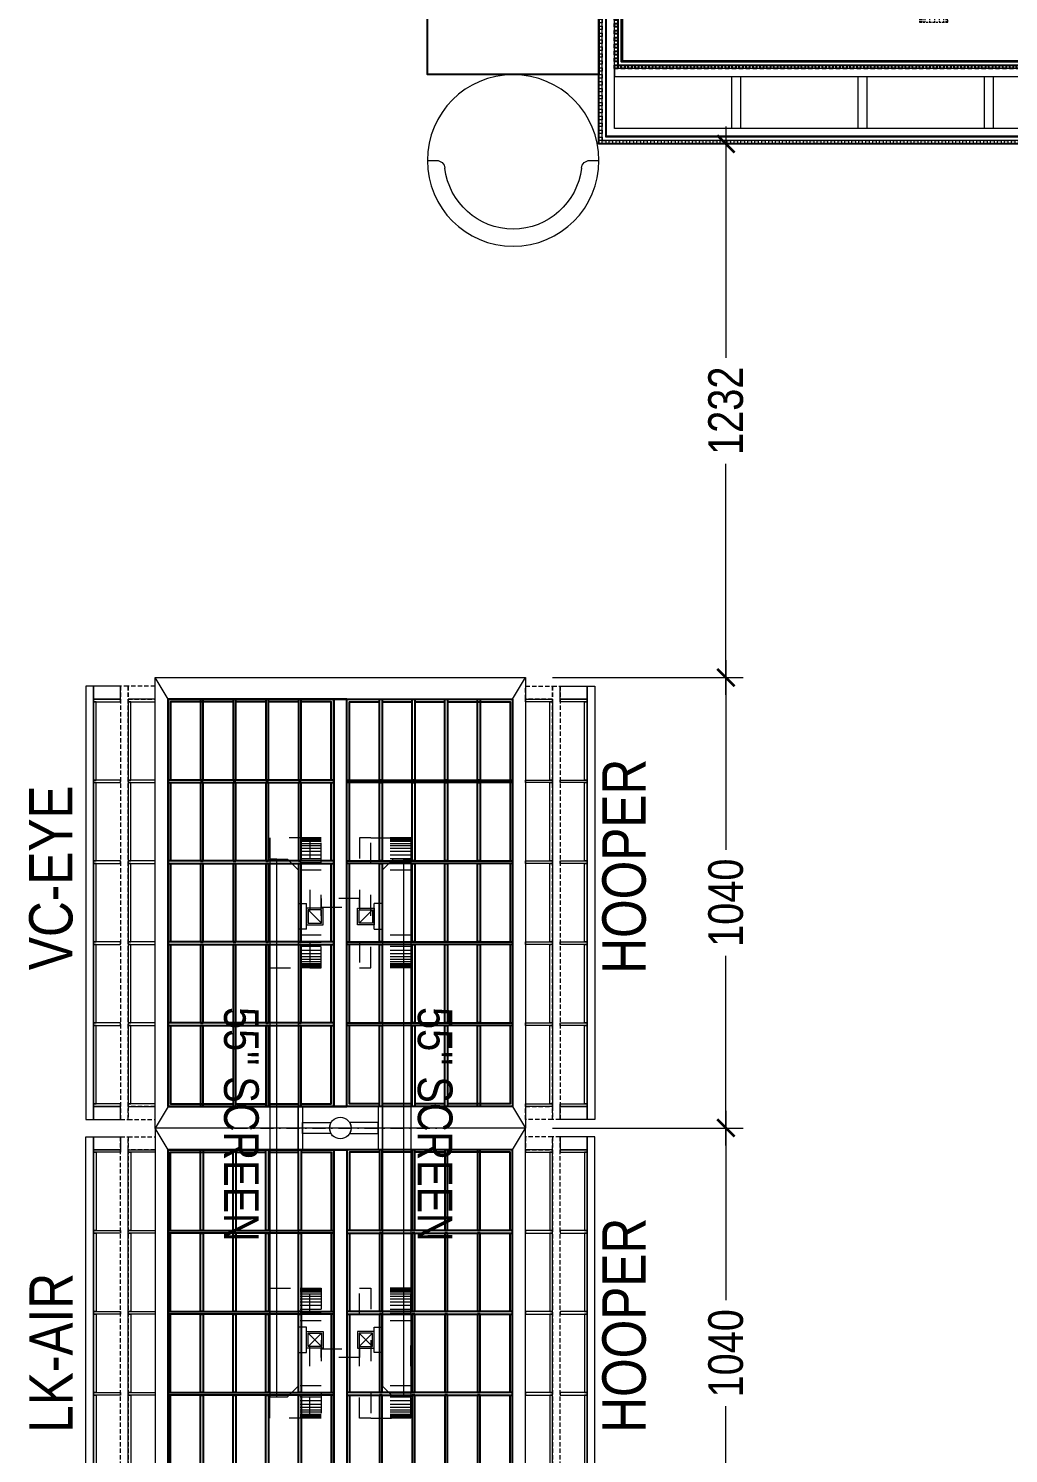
# Model space of a CAD drawing. Extents: x 8916 to 22657, y -1037022 to -1027677.
# Drawn here: x 12626 to 14886, y -1034597 to -1031307 of the extents above; entities that cross this region are included whole.
import ezdxf
from ezdxf.lldxf.tags import DXFTag

# ---------------------------------------------------------------- set-up
doc = ezdxf.new("R2010")
doc.units = 0
doc.header["$LTSCALE"] = 40
doc.header["$MEASUREMENT"] = 0
doc.header["$PDMODE"] = 3
for name, pattern in [('a_p6_plan_L18$0$HIDDEN', [0.375, 0.25, -0.125]), ('ACAD_ISO03W100', [30, 12, -18]), ('DASHDOT2', [0.5, 0.25, -0.125, 0, -0.125]), ('HIDDEN2', [0.1875, 0.125, -0.0625])]:
    doc.linetypes.add(name, pattern=pattern)
for name, color, linetype, lineweight in [('dimensions', 149, 'Continuous', 5), ('Floor-Unit', 1, 'Continuous', 13), ('LENS_TEXT', 31, 'HIDDEN2', 5), ('LN-DIMENSION', 252, 'Continuous', 5), ('LN-ELEVATION-1', 81, 'Continuous', 25), ('LN-ELEVATION-2', 103, 'Continuous', 20), ('LN-ELEVATION-3', 125, 'a_p6_plan_L18$0$HIDDEN', 18), ('LN-ELEVATION-4', 145, 'Continuous', 13), ('LN-ELEVATION-5', 167, 'Continuous', 5), ('TV', 3, 'Continuous', 18)]:
    doc.layers.add(name, color=color, linetype=linetype, lineweight=lineweight)
doc.styles.get("Standard").update_dxf_attribs({"font": 'ARIALN.TTF'})
tags = doc.linetypes.add('DASHED2', pattern=[0.375, 0.25, -0.125]).pattern_tags.tags
tags[6:7] = [DXFTag(74, 4), DXFTag(75, 0), DXFTag(340, '0'), DXFTag(46, 1.0), DXFTag(50, 0.0), DXFTag(44, 0.0), DXFTag(45, 0.0)]
tags[4:5] = [DXFTag(74, 4), DXFTag(75, 0), DXFTag(340, '0'), DXFTag(46, 1.0), DXFTag(50, 0.0), DXFTag(44, 0.0), DXFTag(45, 0.0)]
doc.dimstyles.new('Working', dxfattribs={"dimscale": 0.8, "dimtxt": 100, "dimasz": 50, "dimexe": 50, "dimexo": 50, "dimgap": 0, "dimtad": 0, "dimdec": 0, "dimzin": 0, "dimdsep": 46, "dimtxsty": 'Standard', "dimblk": 'ARCHTICK', "dimcen": 0, "dimdle": 50, "dimclrd": 250, "dimclre": 8, "dimclrt": 7, "dimadec": 0, "dimazin": 0, "dimtfac": 1, "dimtdec": 0, "dimtofl": 0, "dimtmove": 1, "dimatfit": 3, "dimfxl": 3, "dimtolj": 1, "dimlwd": 5, "dimlwe": 0, "dimarcsym": 0})

# ---------------------------------------------------------------- blocks, each defined once
blk = doc.blocks.new('Chair')
at = {"layer": 'Floor-Unit', "ltscale": 100}
for p, q in [((587017.2, -21249.2), (586990.8, -21249.2)), ((587490.8, -21249.2), (587464.4, -21249.2))]:
    blk.add_line(p, q, dxfattribs=at)
blk.add_circle((587240.8, -21249.2), 250, dxfattribs=at)
for centre, radius, start, end in [((587017.2, -21274.2), 25, 6.3794, 90), ((587464.4, -21274.2), 25, 90, 173.6206), ((587240.8, -21249.2), 200, 186.3794, 353.6206)]:
    blk.add_arc(centre, radius, start, end, dxfattribs=at)
blk = doc.blocks.new('POS1800')
at = {"layer": 'Defpoints'}
blk.add_lwpolyline([(-900, 298), (900, 298), (900, -442), (-900, -442)], close=True, dxfattribs=at)
at = {"layer": 'LN-ELEVATION-1', "ltscale": 0.5}
for points in [[(-846, 0), (-864, 0)], [(-856, 0), (-856, -260), (856, -260), (856, 0)], [(-848, 0), (-848, -252), (848, -252), (848, 0)], [(-846, 0), (-846, -250), (846, -250), (846, 0)], [(-846, 0), (846, 0)], [(846, 0), (864, 0)]]:
    blk.add_lwpolyline(points, dxfattribs=at)
for points in [[(864, 0), (864, -4), (856, -4), (856, 0)], [(-856, -4), (-856, -12), (-864, -12), (-864, -4)], [(-856, -20), (-856, -28), (-864, -28), (-864, -20)], [(864, -12), (864, -20), (856, -20), (856, -12)], [(864, -28), (864, -36), (856, -36), (856, -28)], [(-856, -36), (-856, -44), (-864, -44), (-864, -36)], [(-856, -52), (-856, -60), (-864, -60), (-864, -52)], [(864, -44), (864, -52), (856, -52), (856, -44)], [(864, -60), (864, -68), (856, -68), (856, -60)], [(-856, -68), (-856, -76), (-864, -76), (-864, -68)], [(-856, -84), (-856, -92), (-864, -92), (-864, -84)], [(864, -76), (864, -84), (856, -84), (856, -76)], [(864, -92), (864, -100), (856, -100), (856, -92)], [(-856, -100), (-856, -108), (-864, -108), (-864, -100)], [(-856, -116), (-856, -124), (-864, -124), (-864, -116)], [(864, -108), (864, -116), (856, -116), (856, -108)], [(864, -124), (864, -132), (856, -132), (856, -124)], [(-856, -132), (-856, -140), (-864, -140), (-864, -132)], [(-856, -148), (-856, -156), (-864, -156), (-864, -148)], [(-856, -164), (-856, -172), (-864, -172), (-864, -164)], [(864, -140), (864, -148), (856, -148), (856, -140)], [(864, -156), (864, -164), (856, -164), (856, -156)], [(-856, -180), (-856, -188), (-864, -188), (-864, -180)], [(-856, -196), (-856, -204), (-864, -204), (-864, -196)], [(864, -172), (864, -180), (856, -180), (856, -172)], [(864, -188), (864, -196), (856, -196), (856, -188)], [(-856, -212), (-856, -220), (-864, -220), (-864, -212)], [(-856, -228), (-856, -236), (-864, -236), (-864, -228)], [(864, -204), (864, -212), (856, -212), (856, -204)], [(864, -220), (864, -228), (856, -228), (856, -220)], [(-856, -244), (-856, -252), (-864, -252), (-864, -244)], [(-856, -260), (-856, -268), (-864, -268), (-864, -260)], [(-840, -260), (-840, -268), (-848, -268), (-848, -260)], [(-824, -260), (-824, -268), (-832, -268), (-832, -260)], [(-808, -260), (-808, -268), (-816, -268), (-816, -260)], [(-792, -260), (-792, -268), (-800, -268), (-800, -260)], [(-776, -260), (-776, -268), (-784, -268), (-784, -260)], [(-760, -260), (-760, -268), (-768, -268), (-768, -260)], [(-744, -260), (-744, -268), (-752, -268), (-752, -260)], [(-728, -260), (-728, -268), (-736, -268), (-736, -260)], [(-712, -260), (-712, -268), (-720, -268), (-720, -260)], [(-696, -260), (-696, -268), (-704, -268), (-704, -260)], [(-680, -260), (-680, -268), (-688, -268), (-688, -260)], [(-664, -260), (-664, -268), (-672, -268), (-672, -260)], [(-648, -260), (-648, -268), (-656, -268), (-656, -260)], [(-632, -260), (-632, -268), (-640, -268), (-640, -260)], [(-616, -260), (-616, -268), (-624, -268), (-624, -260)], [(-600, -260), (-600, -268), (-608, -268), (-608, -260)], [(-584, -260), (-584, -268), (-592, -268), (-592, -260)], [(-568, -260), (-568, -268), (-576, -268), (-576, -260)], [(-552, -260), (-552, -268), (-560, -268), (-560, -260)], [(-536, -260), (-536, -268), (-544, -268), (-544, -260)], [(-520, -260), (-520, -268), (-528, -268), (-528, -260)], [(-504, -260), (-504, -268), (-512, -268), (-512, -260)], [(-488, -260), (-488, -268), (-496, -268), (-496, -260)], [(-472, -260), (-472, -268), (-480, -268), (-480, -260)], [(-456, -260), (-456, -268), (-464, -268), (-464, -260)], [(-440, -260), (-440, -268), (-448, -268), (-448, -260)], [(-424, -260), (-424, -268), (-432, -268), (-432, -260)], [(-408, -260), (-408, -268), (-416, -268), (-416, -260)], [(-392, -260), (-392, -268), (-400, -268), (-400, -260)], [(-376, -260), (-376, -268), (-384, -268), (-384, -260)], [(-360, -260), (-360, -268), (-368, -268), (-368, -260)], [(-344, -260), (-344, -268), (-352, -268), (-352, -260)], [(-328, -260), (-328, -268), (-336, -268), (-336, -260)], [(-312, -260), (-312, -268), (-320, -268), (-320, -260)], [(-296, -260), (-296, -268), (-304, -268), (-304, -260)], [(-280, -260), (-280, -268), (-288, -268), (-288, -260)], [(-264, -260), (-264, -268), (-272, -268), (-272, -260)], [(-248, -260), (-248, -268), (-256, -268), (-256, -260)], [(-232, -260), (-232, -268), (-240, -268), (-240, -260)], [(-216, -260), (-216, -268), (-224, -268), (-224, -260)], [(-200, -260), (-200, -268), (-208, -268), (-208, -260)], [(-184, -260), (-184, -268), (-192, -268), (-192, -260)], [(-168, -260), (-168, -268), (-176, -268), (-176, -260)], [(-152, -260), (-152, -268), (-160, -268), (-160, -260)], [(-136, -260), (-136, -268), (-144, -268), (-144, -260)], [(-120, -260), (-120, -268), (-128, -268), (-128, -260)], [(-104, -260), (-104, -268), (-112, -268), (-112, -260)], [(-88, -260), (-88, -268), (-96, -268), (-96, -260)], [(-72, -260), (-72, -268), (-80, -268), (-80, -260)], [(-56, -260), (-56, -268), (-64, -268), (-64, -260)], [(-40, -260), (-40, -268), (-48, -268), (-48, -260)], [(-24, -260), (-24, -268), (-32, -268), (-32, -260)], [(-8, -260), (-8, -268), (-16, -268), (-16, -260)], [(8, -260), (8, -268), (0, -268), (0, -260)], [(24, -260), (24, -268), (16, -268), (16, -260)], [(40, -260), (40, -268), (32, -268), (32, -260)], [(56, -260), (56, -268), (48, -268), (48, -260)], [(72, -260), (72, -268), (64, -268), (64, -260)], [(88, -260), (88, -268), (80, -268), (80, -260)], [(104, -260), (104, -268), (96, -268), (96, -260)], [(120, -260), (120, -268), (112, -268), (112, -260)], [(136, -260), (136, -268), (128, -268), (128, -260)], [(152, -260), (152, -268), (144, -268), (144, -260)], [(168, -260), (168, -268), (160, -268), (160, -260)], [(184, -260), (184, -268), (176, -268), (176, -260)], [(200, -260), (200, -268), (192, -268), (192, -260)], [(216, -260), (216, -268), (208, -268), (208, -260)], [(232, -260), (232, -268), (224, -268), (224, -260)], [(248, -260), (248, -268), (240, -268), (240, -260)], [(264, -260), (264, -268), (256, -268), (256, -260)], [(280, -260), (280, -268), (272, -268), (272, -260)], [(296, -260), (296, -268), (288, -268), (288, -260)], [(312, -260), (312, -268), (304, -268), (304, -260)], [(328, -260), (328, -268), (320, -268), (320, -260)], [(344, -260), (344, -268), (336, -268), (336, -260)], [(360, -260), (360, -268), (352, -268), (352, -260)], [(376, -260), (376, -268), (368, -268), (368, -260)], [(392, -260), (392, -268), (384, -268), (384, -260)], [(408, -260), (408, -268), (400, -268), (400, -260)], [(424, -260), (424, -268), (416, -268), (416, -260)], [(440, -260), (440, -268), (432, -268), (432, -260)], [(456, -260), (456, -268), (448, -268), (448, -260)], [(472, -260), (472, -268), (464, -268), (464, -260)], [(488, -260), (488, -268), (480, -268), (480, -260)], [(504, -260), (504, -268), (496, -268), (496, -260)], [(520, -260), (520, -268), (512, -268), (512, -260)], [(536, -260), (536, -268), (528, -268), (528, -260)], [(552, -260), (552, -268), (544, -268), (544, -260)], [(568, -260), (568, -268), (560, -268), (560, -260)], [(584, -260), (584, -268), (576, -268), (576, -260)], [(600, -260), (600, -268), (592, -268), (592, -260)], [(616, -260), (616, -268), (608, -268), (608, -260)], [(632, -260), (632, -268), (624, -268), (624, -260)], [(648, -260), (648, -268), (640, -268), (640, -260)], [(664, -260), (664, -268), (656, -268), (656, -260)], [(680, -260), (680, -268), (672, -268), (672, -260)], [(696, -260), (696, -268), (688, -268), (688, -260)], [(712, -260), (712, -268), (704, -268), (704, -260)], [(728, -260), (728, -268), (720, -268), (720, -260)], [(744, -260), (744, -268), (736, -268), (736, -260)], [(760, -260), (760, -268), (752, -268), (752, -260)], [(776, -260), (776, -268), (768, -268), (768, -260)], [(792, -260), (792, -268), (784, -268), (784, -260)], [(808, -260), (808, -268), (800, -268), (800, -260)], [(824, -260), (824, -268), (816, -268), (816, -260)], [(840, -260), (840, -268), (832, -268), (832, -260)], [(856, -260), (856, -268), (848, -268), (848, -260)], [(864, -236), (864, -244), (856, -244), (856, -236)], [(864, -252), (864, -260), (856, -260), (856, -252)]]:
    blk.add_lwpolyline(points, close=True, dxfattribs=at)
at = {"layer": 'LN-ELEVATION-3', "color": 13, "ltscale": 0.5}
for p, q in [((-158, -143), (-158, -161)), ((-156.2, -143), (-156.2, -161)), ((-152.1, -143), (-152.1, -161)), ((-147.9, -143), (-147.9, -161)), ((-137, -143), (-137, -161)), ((-125.6, -143), (-125.6, -161)), ((-114.5, -143), (-114.5, -161)), ((-104.8, -143), (-104.8, -161)), ((-99, -143), (-99, -161)), ((-96.6, -143), (-96.6, -161))]:
    blk.add_line(p, q, dxfattribs=at)
at = {"layer": 'LN-ELEVATION-3', "linetype": 'ByBlock', "ltscale": 0.5}
for points in [[(892, 298), (892, -434), (-892, -434), (-892, 298)], [(-892, 298), (-864, 298)], [(884, 298), (884, -426), (-884, -426), (-884, 298)], [(882, 298), (882, -424), (-882, -424), (-882, 298)], [(-506, 298), (-864, 298)], [(864, 298), (864, -406), (-864, -406), (-864, 298)], [(-506, 298), (-506, 0)], [(251, 298), (251, 0)], [(864, 298), (251, 298)], [(892, 298), (864, 298)]]:
    blk.add_lwpolyline(points, dxfattribs=at)
for points in [[(-892, 294), (-892, 286), (-900, 286), (-900, 294)], [(-892, 278), (-892, 270), (-900, 270), (-900, 278)], [(892, 294), (892, 286), (900, 286), (900, 294)], [(892, 278), (892, 270), (900, 270), (900, 278)], [(-892, 262), (-892, 254), (-900, 254), (-900, 262)], [(-892, 246), (-892, 238), (-900, 238), (-900, 246)], [(892, 262), (892, 254), (900, 254), (900, 262)], [(892, 246), (892, 238), (900, 238), (900, 246)], [(-892, 230), (-892, 222), (-900, 222), (-900, 230)], [(-892, 214), (-892, 206), (-900, 206), (-900, 214)], [(-892, 198), (-892, 190), (-900, 190), (-900, 198)], [(892, 230), (892, 222), (900, 222), (900, 230)], [(892, 214), (892, 206), (900, 206), (900, 214)], [(892, 198), (892, 190), (900, 190), (900, 198)], [(-892, 182), (-892, 174), (-900, 174), (-900, 182)], [(-892, 166), (-892, 158), (-900, 158), (-900, 166)], [(892, 182), (892, 174), (900, 174), (900, 182)], [(892, 166), (892, 158), (900, 158), (900, 166)], [(-892, 150), (-892, 142), (-900, 142), (-900, 150)], [(-892, 134), (-892, 126), (-900, 126), (-900, 134)], [(892, 150), (892, 142), (900, 142), (900, 150)], [(892, 134), (892, 126), (900, 126), (900, 134)], [(-892, 118), (-892, 110), (-900, 110), (-900, 118)], [(-892, 102), (-892, 94), (-900, 94), (-900, 102)], [(892, 118), (892, 110), (900, 110), (900, 118)], [(892, 102), (892, 94), (900, 94), (900, 102)], [(-892, 86), (-892, 78), (-900, 78), (-900, 86)], [(-892, 70), (-892, 62), (-900, 62), (-900, 70)], [(892, 86), (892, 78), (900, 78), (900, 86)], [(892, 70), (892, 62), (900, 62), (900, 70)], [(-892, 54), (-892, 46), (-900, 46), (-900, 54)], [(-892, 38), (-892, 30), (-900, 30), (-900, 38)], [(892, 54), (892, 46), (900, 46), (900, 54)], [(892, 38), (892, 30), (900, 30), (900, 38)], [(-892, 22), (-892, 14), (-900, 14), (-900, 22)], [(-892, 6), (-892, -2), (-900, -2), (-900, 6)], [(892, 22), (892, 14), (900, 14), (900, 22)], [(892, 6), (892, -2), (900, -2), (900, 6)], [(-892, -10), (-892, -18), (-900, -18), (-900, -10)], [(-892, -26), (-892, -34), (-900, -34), (-900, -26)], [(892, -10), (892, -18), (900, -18), (900, -10)], [(892, -26), (892, -34), (900, -34), (900, -26)], [(-892, -42), (-892, -50), (-900, -50), (-900, -42)], [(-892, -58), (-892, -66), (-900, -66), (-900, -58)], [(892, -42), (892, -50), (900, -50), (900, -42)], [(892, -58), (892, -66), (900, -66), (900, -58)], [(-892, -74), (-892, -82), (-900, -82), (-900, -74)], [(-892, -90), (-892, -98), (-900, -98), (-900, -90)], [(892, -74), (892, -82), (900, -82), (900, -74)], [(892, -90), (892, -98), (900, -98), (900, -90)], [(-892, -106), (-892, -114), (-900, -114), (-900, -106)], [(-892, -122), (-892, -130), (-900, -130), (-900, -122)], [(892, -106), (892, -114), (900, -114), (900, -106)], [(892, -122), (892, -130), (900, -130), (900, -122)], [(-892, -138), (-892, -146), (-900, -146), (-900, -138)], [(-892, -154), (-892, -162), (-900, -162), (-900, -154)], [(892, -138), (892, -146), (900, -146), (900, -138)], [(892, -154), (892, -162), (900, -162), (900, -154)], [(-892, -170), (-892, -178), (-900, -178), (-900, -170)], [(-892, -186), (-892, -194), (-900, -194), (-900, -186)], [(892, -170), (892, -178), (900, -178), (900, -170)], [(892, -186), (892, -194), (900, -194), (900, -186)], [(-892, -202), (-892, -210), (-900, -210), (-900, -202)], [(-892, -218), (-892, -226), (-900, -226), (-900, -218)], [(892, -202), (892, -210), (900, -210), (900, -202)], [(892, -218), (892, -226), (900, -226), (900, -218)], [(-892, -234), (-892, -242), (-900, -242), (-900, -234)], [(-892, -250), (-892, -258), (-900, -258), (-900, -250)], [(892, -234), (892, -242), (900, -242), (900, -234)], [(892, -250), (892, -258), (900, -258), (900, -250)], [(-892, -266), (-892, -274), (-900, -274), (-900, -266)], [(-892, -282), (-892, -290), (-900, -290), (-900, -282)], [(864, -268), (-864, -268), (-864, -286), (864, -286)], [(-592.7, -286), (-572.7, -286), (-572.7, -406), (-592.7, -406)], [(-301.3, -286), (-281.3, -286), (-281.3, -406), (-301.3, -406)], [(-10, -286), (10, -286), (10, -406), (-10, -406)], [(281.3, -286), (301.3, -286), (301.3, -406), (281.3, -406)], [(572.7, -286), (592.7, -286), (592.7, -405.9), (572.7, -405.9)], [(892, -266), (892, -274), (900, -274), (900, -266)], [(892, -282), (892, -290), (900, -290), (900, -282)], [(-892, -298), (-892, -306), (-900, -306), (-900, -298)], [(-892, -314), (-892, -322), (-900, -322), (-900, -314)], [(892, -298), (892, -306), (900, -306), (900, -298)], [(892, -314), (892, -322), (900, -322), (900, -314)], [(-892, -330), (-892, -338), (-900, -338), (-900, -330)], [(-892, -346), (-892, -354), (-900, -354), (-900, -346)], [(892, -330), (892, -338), (900, -338), (900, -330)], [(892, -346), (892, -354), (900, -354), (900, -346)], [(-892, -362), (-892, -370), (-900, -370), (-900, -362)], [(-892, -378), (-892, -386), (-900, -386), (-900, -378)], [(-892, -394), (-892, -402), (-900, -402), (-900, -394)], [(892, -362), (892, -370), (900, -370), (900, -362)], [(892, -378), (892, -386), (900, -386), (900, -378)], [(892, -394), (892, -402), (900, -402), (900, -394)], [(-892, -410), (-892, -418), (-900, -418), (-900, -410)], [(-892, -426), (-892, -434), (-900, -434), (-900, -426)], [(892, -410), (892, -418), (900, -418), (900, -410)], [(892, -426), (892, -434), (900, -434), (900, -426)], [(-884, -434), (-884, -442), (-892, -442), (-892, -434)], [(-868, -434), (-868, -442), (-876, -442), (-876, -434)], [(-852, -434), (-852, -442), (-860, -442), (-860, -434)], [(-836, -434), (-836, -442), (-844, -442), (-844, -434)], [(-820, -434), (-820, -442), (-828, -442), (-828, -434)], [(-804, -434), (-804, -442), (-812, -442), (-812, -434)], [(-788, -434), (-788, -442), (-796, -442), (-796, -434)], [(-772, -434), (-772, -442), (-780, -442), (-780, -434)], [(-756, -434), (-756, -442), (-764, -442), (-764, -434)], [(-740, -434), (-740, -442), (-748, -442), (-748, -434)], [(-724, -434), (-724, -442), (-732, -442), (-732, -434)], [(-708, -434), (-708, -442), (-716, -442), (-716, -434)], [(-692, -434), (-692, -442), (-700, -442), (-700, -434)], [(-676, -434), (-676, -442), (-684, -442), (-684, -434)], [(-660, -434), (-660, -442), (-668, -442), (-668, -434)], [(-644, -434), (-644, -442), (-652, -442), (-652, -434)], [(-628, -434), (-628, -442), (-636, -442), (-636, -434)], [(-612, -434), (-612, -442), (-620, -442), (-620, -434)], [(-596, -434), (-596, -442), (-604, -442), (-604, -434)], [(-580, -434), (-580, -442), (-588, -442), (-588, -434)], [(-564, -434), (-564, -442), (-572, -442), (-572, -434)], [(-548, -434), (-548, -442), (-556, -442), (-556, -434)], [(-532, -434), (-532, -442), (-540, -442), (-540, -434)], [(-516, -434), (-516, -442), (-524, -442), (-524, -434)], [(-500, -434), (-500, -442), (-508, -442), (-508, -434)], [(-484, -434), (-484, -442), (-492, -442), (-492, -434)], [(-468, -434), (-468, -442), (-476, -442), (-476, -434)], [(-452, -434), (-452, -442), (-460, -442), (-460, -434)], [(-436, -434), (-436, -442), (-444, -442), (-444, -434)], [(-420, -434), (-420, -442), (-428, -442), (-428, -434)], [(-404, -434), (-404, -442), (-412, -442), (-412, -434)], [(-388, -434), (-388, -442), (-396, -442), (-396, -434)], [(-372, -434), (-372, -442), (-380, -442), (-380, -434)], [(-356, -434), (-356, -442), (-364, -442), (-364, -434)], [(-340, -434), (-340, -442), (-348, -442), (-348, -434)], [(-324, -434), (-324, -442), (-332, -442), (-332, -434)], [(-308, -434), (-308, -442), (-316, -442), (-316, -434)], [(-292, -434), (-292, -442), (-300, -442), (-300, -434)], [(-276, -434), (-276, -442), (-284, -442), (-284, -434)], [(-260, -434), (-260, -442), (-268, -442), (-268, -434)], [(-244, -434), (-244, -442), (-252, -442), (-252, -434)], [(-228, -434), (-228, -442), (-236, -442), (-236, -434)], [(-212, -434), (-212, -442), (-220, -442), (-220, -434)], [(-196, -434), (-196, -442), (-204, -442), (-204, -434)], [(-180, -434), (-180, -442), (-188, -442), (-188, -434)], [(-164, -434), (-164, -442), (-172, -442), (-172, -434)], [(-148, -434), (-148, -442), (-156, -442), (-156, -434)], [(-132, -434), (-132, -442), (-140, -442), (-140, -434)], [(-116, -434), (-116, -442), (-124, -442), (-124, -434)], [(-100, -434), (-100, -442), (-108, -442), (-108, -434)], [(-84, -434), (-84, -442), (-92, -442), (-92, -434)], [(-68, -434), (-68, -442), (-76, -442), (-76, -434)], [(-52, -434), (-52, -442), (-60, -442), (-60, -434)], [(-36, -434), (-36, -442), (-44, -442), (-44, -434)], [(-20, -434), (-20, -442), (-28, -442), (-28, -434)], [(-4, -434), (-4, -442), (-12, -442), (-12, -434)], [(12, -434), (12, -442), (4, -442), (4, -434)], [(28, -434), (28, -442), (20, -442), (20, -434)], [(44, -434), (44, -442), (36, -442), (36, -434)], [(60, -434), (60, -442), (52, -442), (52, -434)], [(76, -434), (76, -442), (68, -442), (68, -434)], [(92, -434), (92, -442), (84, -442), (84, -434)], [(108, -434), (108, -442), (100, -442), (100, -434)], [(124, -434), (124, -442), (116, -442), (116, -434)], [(140, -434), (140, -442), (132, -442), (132, -434)], [(156, -434), (156, -442), (148, -442), (148, -434)], [(172, -434), (172, -442), (164, -442), (164, -434)], [(188, -434), (188, -442), (180, -442), (180, -434)], [(204, -434), (204, -442), (196, -442), (196, -434)], [(220, -434), (220, -442), (212, -442), (212, -434)], [(236, -434), (236, -442), (228, -442), (228, -434)], [(252, -434), (252, -442), (244, -442), (244, -434)], [(268, -434), (268, -442), (260, -442), (260, -434)], [(284, -434), (284, -442), (276, -442), (276, -434)], [(300, -434), (300, -442), (292, -442), (292, -434)], [(316, -434), (316, -442), (308, -442), (308, -434)], [(332, -434), (332, -442), (324, -442), (324, -434)], [(348, -434), (348, -442), (340, -442), (340, -434)], [(364, -434), (364, -442), (356, -442), (356, -434)], [(380, -434), (380, -442), (372, -442), (372, -434)], [(396, -434), (396, -442), (388, -442), (388, -434)], [(412, -434), (412, -442), (404, -442), (404, -434)], [(428, -434), (428, -442), (420, -442), (420, -434)], [(444, -434), (444, -442), (436, -442), (436, -434)], [(460, -434), (460, -442), (452, -442), (452, -434)], [(476, -434), (476, -442), (468, -442), (468, -434)], [(492, -434), (492, -442), (484, -442), (484, -434)], [(508, -434), (508, -442), (500, -442), (500, -434)], [(524, -434), (524, -442), (516, -442), (516, -434)], [(540, -434), (540, -442), (532, -442), (532, -434)], [(556, -434), (556, -442), (548, -442), (548, -434)], [(572, -434), (572, -442), (564, -442), (564, -434)], [(588, -434), (588, -442), (580, -442), (580, -434)], [(604, -434), (604, -442), (596, -442), (596, -434)], [(620, -434), (620, -442), (612, -442), (612, -434)], [(636, -434), (636, -442), (628, -442), (628, -434)], [(652, -434), (652, -442), (644, -442), (644, -434)], [(668, -434), (668, -442), (660, -442), (660, -434)], [(684, -434), (684, -442), (676, -442), (676, -434)], [(700, -434), (700, -442), (692, -442), (692, -434)], [(716, -434), (716, -442), (708, -442), (708, -434)], [(732, -434), (732, -442), (724, -442), (724, -434)], [(748, -434), (748, -442), (740, -442), (740, -434)], [(764, -434), (764, -442), (756, -442), (756, -434)], [(780, -434), (780, -442), (772, -442), (772, -434)], [(796, -434), (796, -442), (788, -442), (788, -434)], [(812, -434), (812, -442), (804, -442), (804, -434)], [(828, -434), (828, -442), (820, -442), (820, -434)], [(844, -434), (844, -442), (836, -442), (836, -434)], [(860, -434), (860, -442), (852, -442), (852, -434)], [(876, -434), (876, -442), (868, -442), (868, -434)], [(892, -434), (892, -442), (884, -442), (884, -434)]]:
    blk.add_lwpolyline(points, close=True, dxfattribs=at)
at = {"layer": 'LN-ELEVATION-3', "color": 13, "ltscale": 0.5}
for points in [[(107.5, 69.9), (-362.5, 69.9), (-362.5, 81.9), (107.5, 81.9)], [(57.5, 19.9), (-312.5, 19.9), (-362.5, 69.9), (107.5, 69.9)], [(-95, -143), (-160, -143), (-160, -161), (-95, -161)]]:
    blk.add_lwpolyline(points, close=True, dxfattribs=at)
blk.add_lwpolyline([(251, 0), (251, -143), (-506, -143), (-506, 0)], dxfattribs=at)
blk.add_circle((751, -180.1), 20, dxfattribs=at)
at = {"layer": 'LN-ELEVATION-5', "ltscale": 0.5}
blk.add_lwpolyline([(-506, 298), (251, 298)], dxfattribs=at)
at = {"layer": 'LN-ELEVATION-3', "color": 13, "ltscale": 0.5, "insert": (-245.6, 151.8), "char_height": 50, "attachment_point": 1}
blk.add_mtext_dynamic_manual_height_columns('SCREEN', width=12804.147, gutter_width=12.5, heights=[0], dxfattribs=at)
blk = doc.blocks.new('55 DER4')
at = {"layer": 'TV', "ltscale": 12}
for p, q in [((2111558.8, 1135690.5), (2111583.2, 1135690.5)), ((2111583.2, 1135690.5), (2111607.7, 1135666)), ((2111607.7, 1134473.9), (2111607.7, 1135666)), ((2111607.7, 1135587.9), (2111627.2, 1135587.9)), ((2111627.2, 1135587.9), (2111627.2, 1135529.3)), ((2111627.2, 1135529.3), (2111607.7, 1135529.3)), ((2111627.2, 1134610.6), (2111607.7, 1134610.6)), ((2111627.2, 1134610.6), (2111627.2, 1134552)), ((2111607.7, 1134552), (2111627.2, 1134552)), ((2111583.2, 1134449.5), (2111607.7, 1134473.9)), ((2111558.8, 1134449.5), (2111583.2, 1134449.5))]:
    blk.add_line(p, q, dxfattribs=at)
at = {"layer": 'TV'}
for p, q in [((2111661.6, 1135543.3), (2111631, 1135573.9)), ((2111661.6, 1135573.9), (2111631, 1135543.3)), ((2111661.6, 1134597.1), (2111631, 1134566.5))]:
    blk.add_line(p, q, dxfattribs=at)
at = {"layer": 'TV', "ltscale": 12}
blk.add_lwpolyline([(2111542.6, 1135690.5), (2111558.8, 1135690.5), (2111558.8, 1134449.5), (2111542.6, 1134449.5)], close=True, dxfattribs=at)
at = {"layer": 'TV'}
for points in [[(2111627.2, 1135577.7), (2111627.2, 1135539.5), (2111665.4, 1135539.5), (2111665.4, 1135577.7)], [(2111631, 1135573.9), (2111631, 1135543.3), (2111661.6, 1135543.3), (2111661.6, 1135573.9)], [(2111627.2, 1134562.7), (2111627.2, 1134600.9), (2111665.4, 1134600.9), (2111665.4, 1134562.7)], [(2111631, 1134566.5), (2111631, 1134597.1), (2111661.6, 1134597.1), (2111661.6, 1134566.5)]]:
    blk.add_lwpolyline(points, close=True, dxfattribs=at)
blk = doc.blocks.new('ffgd')
at = {"layer": 'LN-ELEVATION-4', "linetype": 'ACAD_ISO03W100', "ltscale": 0.1}
blk.add_lwpolyline([(0, 47.3), (0, -41.5), (-20, -41.5), (-20, 47.3)], close=True, dxfattribs=at)
at = {"layer": 'LN-ELEVATION-5', "linetype": 'ACAD_ISO03W100', "ltscale": 0.1}
for p, q in [((-159.9, 165.7), (-159.9, 47.3)), ((-159.7, 165.7), (-159.7, 47.3)), ((-159.4, 165.7), (-159.4, 47.3)), ((-159, 165.7), (-159, 47.3)), ((-158.5, 165.7), (-158.5, 47.3)), ((-157.9, 165.7), (-157.9, 47.3)), ((-157.1, 165.7), (-157.1, 47.3)), ((-156.1, 165.7), (-156.1, 47.3)), ((-154.1, 165.7), (-154.1, 47.3)), ((-151.1, 165.7), (-151.1, 47.3)), ((-146.1, 165.7), (-146.1, 47.3)), ((-141.1, 165.7), (-141.1, 47.3)), ((-135.1, 165.7), (-135.1, 47.3)), ((-128.1, 165.7), (-128.1, 47.3)), ((-120.1, 165.7), (-120.1, 47.3)), ((-111.1, 165.7), (-111.1, 47.3)), ((-102.1, 165.7), (-102.1, 47.3)), ((-85, 165.7), (-85, 47.3)), ((65, 165.7), (65, 47.3)), ((82.1, 165.7), (82.1, 47.3)), ((91.1, 165.7), (91.1, 47.3)), ((100.1, 165.7), (100.1, 47.3)), ((108.1, 165.7), (108.1, 47.3)), ((115.1, 165.7), (115.1, 47.3)), ((121.1, 165.7), (121.1, 47.3)), ((126.1, 165.7), (126.1, 47.3)), ((131.1, 165.7), (131.1, 47.3)), ((134.1, 165.7), (134.1, 47.3)), ((136.1, 165.7), (136.1, 47.3)), ((137.1, 165.7), (137.1, 47.3)), ((137.9, 165.7), (137.9, 47.3)), ((138.5, 165.7), (138.5, 47.3)), ((139, 165.7), (139, 47.3)), ((139.4, 165.7), (139.4, 47.3)), ((139.7, 165.7), (139.7, 47.3)), ((139.9, 165.7), (139.9, 47.3)), ((-159.9, -41.5), (-159.9, -159.9)), ((-159.7, -41.5), (-159.7, -159.9)), ((-159.4, -41.5), (-159.4, -159.9)), ((-159, -41.5), (-159, -159.9)), ((-158.5, -41.5), (-158.5, -159.9)), ((-157.9, -41.5), (-157.9, -159.9)), ((-157.1, -41.5), (-157.1, -159.9)), ((-156.1, -41.5), (-156.1, -159.9)), ((-154.1, -41.5), (-154.1, -159.9)), ((-151.1, -41.5), (-151.1, -159.9)), ((-146.1, -41.5), (-146.1, -159.9)), ((-141.1, -41.5), (-141.1, -159.9)), ((-135.1, -41.5), (-135.1, -159.9)), ((-128.1, -41.5), (-128.1, -159.9)), ((-120.1, -41.5), (-120.1, -159.9)), ((-111.1, -41.5), (-111.1, -159.9)), ((-102.1, -41.5), (-102.1, -159.9)), ((-85, -41.5), (-85, -159.9)), ((65, -41.5), (65, -159.9)), ((82.1, -41.5), (82.1, -159.9)), ((91.1, -41.5), (91.1, -159.9)), ((100.1, -41.5), (100.1, -159.9)), ((108.1, -41.5), (108.1, -159.9)), ((115.1, -41.5), (115.1, -159.9)), ((121.1, -41.5), (121.1, -159.9)), ((126.1, -41.5), (126.1, -159.9)), ((131.1, -41.5), (131.1, -159.9)), ((134.1, -41.5), (134.1, -159.9)), ((136.1, -41.5), (136.1, -159.9)), ((137.1, -41.5), (137.1, -159.9)), ((137.9, -41.5), (137.9, -159.9)), ((138.5, -41.5), (138.5, -159.9)), ((139, -41.5), (139, -159.9)), ((139.4, -41.5), (139.4, -159.9)), ((139.7, -41.5), (139.7, -159.9)), ((139.9, -41.5), (139.9, -159.9))]:
    blk.add_line(p, q, dxfattribs=at)
for points in [[(140, 73), (140, 165.7), (-160, 165.7), (-160, 73)], [(140, -67.1), (140, -159.9), (-160, -159.9), (-160, -67.1)]]:
    blk.add_lwpolyline(points, dxfattribs=at)
for points in [[(140, 73), (140, 47.3), (-160, 47.3), (-160, 73)], [(140, -41.5), (140, -67.1), (-160, -67.1), (-160, -41.5)]]:
    blk.add_lwpolyline(points, close=True, dxfattribs=at)
blk = doc.blocks.new('A$Cf47e29e2')
at = {"layer": 'LN-ELEVATION-1'}
for points in [[(-341.8, -6), (-341.8, 934), (453.2, 934), (453.2, -6)], [(40.7, -6), (40.7, 934), (-341.8, 934), (-341.8, -6)], [(-260.8, 747.2), (-260.8, 934), (-266.8, 934), (-266.8, 747.2)], [(-185.4, 747.2), (-185.4, 934), (-191.4, 934), (-191.4, 747.2)], [(-110.1, 747.2), (-110.1, 934), (-116.1, 934), (-116.1, 747.2)], [(-34.7, 747.2), (-34.7, 934), (-40.7, 934), (-40.7, 747.2)], [(70.7, -6), (70.7, 934), (40.7, 934), (40.7, -6)], [(70.7, -6), (70.7, 934), (453.2, 934), (453.2, -6)], [(146.1, 747.2), (146.1, 934), (152.1, 934), (152.1, 747.2)], [(221.4, 747.2), (221.4, 934), (227.4, 934), (227.4, 747.2)], [(296.8, 747.2), (296.8, 934), (302.8, 934), (302.8, 747.2)], [(372.2, 747.2), (372.2, 934), (378.2, 934), (378.2, 747.2)], [(40.7, 741.2), (40.7, 747.2), (-341.8, 747.2), (-341.8, 741.2)], [(-260.8, 560.4), (-260.8, 741.2), (-266.8, 741.2), (-266.8, 560.4)], [(-185.4, 560.4), (-185.4, 741.2), (-191.4, 741.2), (-191.4, 560.4)], [(-110.1, 560.4), (-110.1, 741.2), (-116.1, 741.2), (-116.1, 560.4)], [(-34.7, 560.4), (-34.7, 741.2), (-40.7, 741.2), (-40.7, 560.4)], [(70.7, 741.2), (70.7, 747.2), (453.2, 747.2), (453.2, 741.2)], [(146.1, 560.4), (146.1, 741.2), (152.1, 741.2), (152.1, 560.4)], [(221.4, 560.4), (221.4, 741.2), (227.4, 741.2), (227.4, 560.4)], [(296.8, 560.4), (296.8, 741.2), (302.8, 741.2), (302.8, 560.4)], [(372.2, 560.4), (372.2, 741.2), (378.2, 741.2), (378.2, 560.4)], [(40.7, 554.4), (40.7, 560.4), (-341.8, 560.4), (-341.8, 554.4)], [(70.7, 554.4), (70.7, 560.4), (453.2, 560.4), (453.2, 554.4)], [(-260.8, 373.6), (-260.8, 554.4), (-266.8, 554.4), (-266.8, 373.6)], [(-185.4, 373.6), (-185.4, 554.4), (-191.4, 554.4), (-191.4, 373.6)], [(-110.1, 373.6), (-110.1, 554.4), (-116.1, 554.4), (-116.1, 373.6)], [(-34.7, 373.6), (-34.7, 554.4), (-40.7, 554.4), (-40.7, 373.6)], [(146.1, 373.6), (146.1, 554.4), (152.1, 554.4), (152.1, 373.6)], [(221.4, 373.6), (221.4, 554.4), (227.4, 554.4), (227.4, 373.6)], [(296.8, 373.6), (296.8, 554.4), (302.8, 554.4), (302.8, 373.6)], [(372.2, 373.6), (372.2, 554.4), (378.2, 554.4), (378.2, 373.6)], [(40.7, 367.6), (40.7, 373.6), (-341.8, 373.6), (-341.8, 367.6)], [(-260.8, 186.8), (-260.8, 367.6), (-266.8, 367.6), (-266.8, 186.8)], [(-185.4, 186.8), (-185.4, 367.6), (-191.4, 367.6), (-191.4, 186.8)], [(-110.1, 186.8), (-110.1, 367.6), (-116.1, 367.6), (-116.1, 186.8)], [(-34.7, 186.8), (-34.7, 367.6), (-40.7, 367.6), (-40.7, 186.8)], [(70.7, 367.6), (70.7, 373.6), (453.2, 373.6), (453.2, 367.6)], [(146.1, 186.8), (146.1, 367.6), (152.1, 367.6), (152.1, 186.8)], [(221.4, 186.8), (221.4, 367.6), (227.4, 367.6), (227.4, 186.8)], [(296.8, 186.8), (296.8, 367.6), (302.8, 367.6), (302.8, 186.8)], [(372.2, 186.8), (372.2, 367.6), (378.2, 367.6), (378.2, 186.8)], [(40.7, 180.8), (40.7, 186.8), (-341.8, 186.8), (-341.8, 180.8)], [(-260.8, -6), (-260.8, 180.8), (-266.8, 180.8), (-266.8, -6)], [(-185.4, -6), (-185.4, 180.8), (-191.4, 180.8), (-191.4, -6)], [(-110.1, -6), (-110.1, 180.8), (-116.1, 180.8), (-116.1, -6)], [(-34.7, -6), (-34.7, 180.8), (-40.7, 180.8), (-40.7, -6)], [(70.7, 180.8), (70.7, 186.8), (453.2, 186.8), (453.2, 180.8)], [(146.1, -6), (146.1, 180.8), (152.1, 180.8), (152.1, -6)], [(221.4, -6), (221.4, 180.8), (227.4, 180.8), (227.4, -6)], [(296.8, -6), (296.8, 180.8), (302.8, 180.8), (302.8, -6)], [(372.2, -6), (372.2, 180.8), (378.2, 180.8), (378.2, -6)]]:
    blk.add_lwpolyline(points, close=True, dxfattribs=at)
for points in [[(-191.4, 928), (-335.8, 928), (-335.8, 747.2)], [(-116.1, 928), (-185.4, 928)], [(-40.7, 928), (-110.1, 928)], [(34.7, 747.2), (34.7, 928), (-34.7, 928)], [(76.7, 747.2), (76.7, 928), (146.1, 928)], [(152.1, 928), (221.4, 928)], [(227.4, 928), (296.8, 928)], [(302.8, 928), (447.2, 928), (447.2, 747.2)], [(-335.8, 741.2), (-335.8, 560.4)], [(34.7, 560.4), (34.7, 741.2)], [(76.7, 560.4), (76.7, 741.2)], [(447.2, 741.2), (447.2, 560.4)], [(-335.8, 554.4), (-335.8, 373.6)], [(34.7, 373.6), (34.7, 554.4)], [(76.7, 373.6), (76.7, 554.4)], [(447.2, 554.4), (447.2, 373.6)], [(-335.8, 367.6), (-335.8, 186.8)], [(34.7, 186.8), (34.7, 367.6)], [(76.7, 186.8), (76.7, 367.6)], [(447.2, 367.6), (447.2, 186.8)], [(-335.8, 180.8), (-335.8, 0), (-191.4, 0)], [(-34.7, 0), (34.7, 0), (34.7, 180.8)], [(146.1, 0), (76.7, 0), (76.7, 180.8)], [(447.2, 180.8), (447.2, 0), (302.8, 0)], [(-185.4, 0), (-116.1, 0)], [(-110.1, 0), (-40.7, 0)], [(221.4, 0), (152.1, 0)], [(296.8, 0), (227.4, 0)]]:
    blk.add_lwpolyline(points, dxfattribs=at)
at = {"layer": 'LN-ELEVATION-2'}
blk.add_lwpolyline([(-371.8, -56), (-371.8, 984), (483.2, 984), (483.2, -56)], close=True, dxfattribs=at)
for points in [[(-341.8, 934), (-371.8, 984)], [(453.2, 934), (483.2, 984)], [(-341.8, -6), (-371.8, -56)], [(453.2, -6), (483.2, -56)]]:
    blk.add_lwpolyline(points, dxfattribs=at)
at = {"layer": 'LN-ELEVATION-3'}
for points in [[(-433.8, -36), (-433.8, 964), (-451.8, 964), (-451.8, -36)], [(-371.8, 934), (-371.8, 964), (-433.8, 964), (-433.8, 934)], [(483.2, 934), (483.2, 964), (545.2, 964), (545.2, 934)], [(545.2, -36), (545.2, 964), (563.2, 964), (563.2, -36)], [(-371.8, -36), (-371.8, -6), (-433.8, -6), (-433.8, -36)], [(483.2, -36), (483.2, -6), (545.2, -6), (545.2, -36)]]:
    blk.add_lwpolyline(points, close=True, dxfattribs=at)
at = {"layer": 'LN-ELEVATION-4'}
for points in [[(-513.8, -36), (-513.8, 964), (-531.8, 964), (-531.8, -36)], [(-451.8, 934), (-451.8, 964), (-513.8, 964), (-513.8, 934)], [(563.2, 934), (563.2, 964), (625.2, 964), (625.2, 934)], [(625.2, -36), (625.2, 964), (643.2, 964), (643.2, -36)], [(-371.8, 928), (-371.8, 934), (-433.8, 934), (-433.8, 928)], [(-427.8, 747.2), (-427.8, 928), (-433.8, 928), (-433.8, 747.2)], [(483.2, 928), (483.2, 934), (545.2, 934), (545.2, 928)], [(539.2, 747.2), (539.2, 928), (545.2, 928), (545.2, 747.2)], [(-371.8, 741.2), (-371.8, 747.2), (-433.8, 747.2), (-433.8, 741.2)], [(-427.8, 560.4), (-427.8, 741.2), (-433.8, 741.2), (-433.8, 560.4)], [(483.2, 741.2), (483.2, 747.2), (545.2, 747.2), (545.2, 741.2)], [(539.2, 560.4), (539.2, 741.2), (545.2, 741.2), (545.2, 560.4)], [(-371.8, 554.4), (-371.8, 560.4), (-433.8, 560.4), (-433.8, 554.4)], [(483.2, 554.4), (483.2, 560.4), (545.2, 560.4), (545.2, 554.4)], [(-427.8, 373.6), (-427.8, 554.4), (-433.8, 554.4), (-433.8, 373.6)], [(539.2, 373.6), (539.2, 554.4), (545.2, 554.4), (545.2, 373.6)], [(-371.8, 367.6), (-371.8, 373.6), (-433.8, 373.6), (-433.8, 367.6)], [(-427.8, 186.8), (-427.8, 367.6), (-433.8, 367.6), (-433.8, 186.8)], [(483.2, 367.6), (483.2, 373.6), (545.2, 373.6), (545.2, 367.6)], [(539.2, 186.8), (539.2, 367.6), (545.2, 367.6), (545.2, 186.8)], [(-371.8, 180.8), (-371.8, 186.8), (-433.8, 186.8), (-433.8, 180.8)], [(-427.8, 0), (-427.8, 180.8), (-433.8, 180.8), (-433.8, 0)], [(483.2, 180.8), (483.2, 186.8), (545.2, 186.8), (545.2, 180.8)], [(539.2, 0), (539.2, 180.8), (545.2, 180.8), (545.2, 0)], [(-371.8, -6), (-371.8, 0), (-433.8, 0), (-433.8, -6)], [(483.2, -6), (483.2, 0), (545.2, 0), (545.2, -6)], [(-451.8, -36), (-451.8, -6), (-513.8, -6), (-513.8, -36)], [(563.2, -36), (563.2, -6), (625.2, -6), (625.2, -36)]]:
    blk.add_lwpolyline(points, close=True, dxfattribs=at)
at = {"layer": 'LN-ELEVATION-5'}
for points in [[(-451.8, 928), (-451.8, 934), (-513.8, 934), (-513.8, 928)], [(-507.8, 747.2), (-507.8, 928), (-513.8, 928), (-513.8, 747.2)], [(563.2, 928), (563.2, 934), (625.2, 934), (625.2, 928)], [(619.2, 747.2), (619.2, 928), (625.2, 928), (625.2, 747.2)], [(-451.8, 741.2), (-451.8, 747.2), (-513.8, 747.2), (-513.8, 741.2)], [(-507.8, 560.4), (-507.8, 741.2), (-513.8, 741.2), (-513.8, 560.4)], [(563.2, 741.2), (563.2, 747.2), (625.2, 747.2), (625.2, 741.2)], [(619.2, 560.4), (619.2, 741.2), (625.2, 741.2), (625.2, 560.4)], [(-451.8, 554.4), (-451.8, 560.4), (-513.8, 560.4), (-513.8, 554.4)], [(563.2, 554.4), (563.2, 560.4), (625.2, 560.4), (625.2, 554.4)], [(-507.8, 373.6), (-507.8, 554.4), (-513.8, 554.4), (-513.8, 373.6)], [(619.2, 373.6), (619.2, 554.4), (625.2, 554.4), (625.2, 373.6)], [(-451.8, 367.6), (-451.8, 373.6), (-513.8, 373.6), (-513.8, 367.6)], [(-507.8, 186.8), (-507.8, 367.6), (-513.8, 367.6), (-513.8, 186.8)], [(563.2, 367.6), (563.2, 373.6), (625.2, 373.6), (625.2, 367.6)], [(619.2, 186.8), (619.2, 367.6), (625.2, 367.6), (625.2, 186.8)], [(-451.8, 180.8), (-451.8, 186.8), (-513.8, 186.8), (-513.8, 180.8)], [(-507.8, 0), (-507.8, 180.8), (-513.8, 180.8), (-513.8, 0)], [(563.2, 180.8), (563.2, 186.8), (625.2, 186.8), (625.2, 180.8)], [(619.2, 0), (619.2, 180.8), (625.2, 180.8), (625.2, 0)], [(-451.8, -6), (-451.8, 0), (-513.8, 0), (-513.8, -6)], [(563.2, -6), (563.2, 0), (625.2, 0), (625.2, -6)]]:
    blk.add_lwpolyline(points, close=True, dxfattribs=at)
at = {"layer": 'LN-DIMENSION', "xscale": -1, "rotation": 270}
blk.add_blockref('ffgd', (52.8, 474), dxfattribs=at)
blk = doc.blocks.new('_ArchTick')
at = {"const_width": 0.15}
blk.add_lwpolyline([(-0.5, -0.5), (0.5, 0.5)], dxfattribs=at)
blk = doc.blocks.new('*D87')
at = {"layer": 'Defpoints', "color": 0, "ltscale": 50, "transparency": 16777216}
for p in [(15207.4, -1033949.7), (13932.4, -1034865.2), (15207.4, -1035088.2)]:
    blk.add_point(p, dxfattribs=at)
at = {"layer": 'dimensions', "color": 8, "linetype": 'DASHED2', "lineweight": 0, "ltscale": 50, "transparency": 16777216}
for p, q in [((15207.4, -1034688.2), (15207.4, -1035128.2)), ((13932.4, -1034905.2), (13932.4, -1035128.2))]:
    blk.add_line(p, q, dxfattribs=at)
at = {"layer": 'dimensions', "color": 250, "linetype": 'DASHED2', "lineweight": 5, "ltscale": 50, "transparency": 16777216}
for p, q in [((13892.4, -1035088.2), (14474.8, -1035088.2)), ((15247.4, -1035088.2), (14665, -1035088.2))]:
    blk.add_line(p, q, dxfattribs=at)
at = {"layer": 'dimensions', "color": 250, "lineweight": 5, "ltscale": 50, "transparency": 16777216, "xscale": 40, "yscale": 40, "zscale": 40, "rotation": 180}
blk.add_blockref('_ArchTick', (13932.4, -1035088.2), dxfattribs=at)
at = {"layer": 'dimensions', "color": 250, "lineweight": 5, "ltscale": 50, "transparency": 16777216, "xscale": 40, "yscale": 40, "zscale": 40}
blk.add_blockref('_ArchTick', (15207.4, -1035088.2), dxfattribs=at)
at = {"layer": 'dimensions', "color": 7, "ltscale": 50, "transparency": 16777216, "insert": (14569.9, -1035088.2), "char_height": 80, "attachment_point": 5, "bg_fill": 3, "box_fill_scale": 1.25, "bg_fill_color": 9, "bg_fill_true_color": 13158600, "bg_fill_transparency": 0}
blk.add_mtext('\\A1;1275', dxfattribs=at)
blk = doc.blocks.new('*D109')
at = {"layer": 'Defpoints', "color": 0, "ltscale": 50, "transparency": 16777216}
for p in [(13772.4, -1033845.2), (14234.4, -1033845.2), (13772.4, -1034885.2)]:
    blk.add_point(p, dxfattribs=at)
at = {"layer": 'dimensions', "color": 250, "linetype": 'DASHED2', "lineweight": 5, "ltscale": 50, "transparency": 16777216}
for p, q in [((14234.4, -1033805.2), (14234.4, -1034270.5)), ((14234.4, -1034925.2), (14234.4, -1034460))]:
    blk.add_line(p, q, dxfattribs=at)
at = {"layer": 'dimensions', "color": 8, "linetype": 'DASHED2', "lineweight": 0, "ltscale": 50, "transparency": 16777216}
for p, q in [((13834.4, -1033845.2), (14274.4, -1033845.2)), ((13834.4, -1034885.2), (14274.4, -1034885.2))]:
    blk.add_line(p, q, dxfattribs=at)
at = {"layer": 'dimensions', "color": 250, "lineweight": 5, "ltscale": 50, "transparency": 16777216, "xscale": 40, "yscale": 40, "zscale": 40}
for p, rotation in [((14234.4, -1033845.2), 90), ((14234.4, -1034885.2), 270)]:
    blk.add_blockref('_ArchTick', p, dxfattribs=dict(at, rotation=rotation))
at = {"layer": 'dimensions', "color": 7, "ltscale": 50, "transparency": 16777216, "insert": (14234.4, -1034365.2), "char_height": 80, "attachment_point": 5, "rotation": 90, "bg_fill": 3, "box_fill_scale": 1.25, "bg_fill_color": 9, "bg_fill_true_color": 13158600, "bg_fill_transparency": 0}
blk.add_mtext('\\A1;1040', dxfattribs=at)
blk = doc.blocks.new('*D110')
at = {"layer": 'Defpoints', "color": 0, "ltscale": 50, "transparency": 16777216}
for p in [(13772.4, -1032805.2), (14234.4, -1032805.2), (13772.4, -1033845.2)]:
    blk.add_point(p, dxfattribs=at)
at = {"layer": 'dimensions', "color": 250, "linetype": 'DASHED2', "lineweight": 5, "ltscale": 50, "transparency": 16777216}
for p, q in [((14234.4, -1032765.2), (14234.4, -1033230.5)), ((14234.4, -1033885.2), (14234.4, -1033420))]:
    blk.add_line(p, q, dxfattribs=at)
at = {"layer": 'dimensions', "color": 8, "linetype": 'DASHED2', "lineweight": 0, "ltscale": 50, "transparency": 16777216}
for p, q in [((13834.4, -1032805.2), (14274.4, -1032805.2)), ((13834.4, -1033845.2), (14274.4, -1033845.2))]:
    blk.add_line(p, q, dxfattribs=at)
at = {"layer": 'dimensions', "color": 250, "lineweight": 5, "ltscale": 50, "transparency": 16777216, "xscale": 40, "yscale": 40, "zscale": 40}
for p, rotation in [((14234.4, -1032805.2), 90), ((14234.4, -1033845.2), 270)]:
    blk.add_blockref('_ArchTick', p, dxfattribs=dict(at, rotation=rotation))
at = {"layer": 'dimensions', "color": 7, "ltscale": 50, "transparency": 16777216, "insert": (14234.4, -1033325.2), "char_height": 80, "attachment_point": 5, "rotation": 90, "bg_fill": 3, "box_fill_scale": 1.25, "bg_fill_color": 9, "bg_fill_true_color": 13158600, "bg_fill_transparency": 0}
blk.add_mtext('\\A1;1040', dxfattribs=at)
blk = doc.blocks.new('*D111')
at = {"layer": 'Defpoints', "color": 0, "ltscale": 50, "transparency": 16777216}
for p in [(13949.2, -1031573.7), (14234.4, -1031573.7), (13772.4, -1032805.2)]:
    blk.add_point(p, dxfattribs=at)
at = {"layer": 'dimensions', "color": 250, "linetype": 'DASHED2', "lineweight": 5, "ltscale": 50, "transparency": 16777216}
for p, q in [((14234.4, -1031533.7), (14234.4, -1032094.9)), ((14234.4, -1032845.2), (14234.4, -1032284.1))]:
    blk.add_line(p, q, dxfattribs=at)
at = {"layer": 'dimensions', "color": 8, "linetype": 'DASHED2', "lineweight": 0, "ltscale": 50, "transparency": 16777216}
for p, q in [((13989.2, -1031573.7), (14274.4, -1031573.7)), ((13834.4, -1032805.2), (14274.4, -1032805.2))]:
    blk.add_line(p, q, dxfattribs=at)
at = {"layer": 'dimensions', "color": 250, "lineweight": 5, "ltscale": 50, "transparency": 16777216, "xscale": 40, "yscale": 40, "zscale": 40}
for p, rotation in [((14234.4, -1031573.7), 90), ((14234.4, -1032805.2), 270)]:
    blk.add_blockref('_ArchTick', p, dxfattribs=dict(at, rotation=rotation))
at = {"layer": 'dimensions', "color": 7, "ltscale": 50, "transparency": 16777216, "insert": (14234.4, -1032189.5), "char_height": 80, "attachment_point": 5, "rotation": 90, "bg_fill": 3, "box_fill_scale": 1.25, "bg_fill_color": 9, "bg_fill_true_color": 13158600, "bg_fill_transparency": 0}
blk.add_mtext('\\A1;1232', dxfattribs=at)

msp = doc.modelspace()

# ---------------------------------------------------------------- linework, layer by layer
at = {"layer": 'Floor-Unit', "linetype": 'DASHDOT2', "ltscale": 3}
msp.add_line((13100.4, -1033845.2), (13589.4, -1033845.2), dxfattribs=at)
at = {"layer": 'Floor-Unit', "linetype": 'ByBlock', "lineweight": -2, "ltscale": 0.5}
msp.add_lwpolyline([(13546.2, -1030833.7), (13941.2, -1030833.7), (13941.2, -1031413.7), (13546.2, -1031413.7)], close=True, dxfattribs=at)
at = {"layer": 'Floor-Unit'}
for points in [[(13247.5, -1033895.2), (13247.5, -1033795.2), (13257.5, -1033795.2), (13257.5, -1033895.2)], [(13442.3, -1033895.2), (13442.3, -1033795.2), (13432.3, -1033795.2), (13432.3, -1033895.2)]]:
    msp.add_lwpolyline(points, close=True, dxfattribs=at)
for points in [[(13323.2, -1033857.7), (13257.5, -1033857.7), (13257.5, -1033832.7), (13323.2, -1033832.7, 0.267949), (13323.2, -1033857.7, -1)], [(13366.5, -1033857.7), (13432.3, -1033857.7), (13432.3, -1033832.7), (13366.5, -1033832.7, -0.267949), (13366.5, -1033857.7, 1)]]:
    msp.add_lwpolyline(points, format="xyb", dxfattribs=at)
msp.add_circle((13344.9, -1033845.2), 25, dxfattribs=at)

# ---------------------------------------------------------------- block references
msp.add_blockref('A$Cf47e29e2', (13289.2, -1033789.2))
at = {"xscale": -1, "rotation": 180}
msp.add_blockref('A$Cf47e29e2', (13289.2, -1033901.2), dxfattribs=at)
at = {"layer": 'Floor-Unit'}
msp.add_blockref('POS1800', (14841.2, -1031131.7), dxfattribs=at)
at = {"layer": 'Floor-Unit', "linetype": 'ByBlock', "lineweight": -2, "ltscale": 0.5, "xscale": -0.7920000000000125, "yscale": 0.7920000000000125, "zscale": 0.7920000000000125}
msp.add_blockref('Chair', (478838.4, -1014782.4), dxfattribs=at)
at = {"layer": 'Floor-Unit', "xscale": -1, "rotation": 180}
msp.add_blockref('55 DER4', (-2098360.2, 101224.7), dxfattribs=at)
at = {"layer": 'Floor-Unit', "rotation": 180}
msp.add_blockref('55 DER4', (2125050, 101224.7), dxfattribs=at)

# ---------------------------------------------------------------- texts
at = {"layer": 'Floor-Unit', "color": 0, "ltscale": 2, "char_height": 80, "attachment_point": 5, "rotation": 270}
for insert in [(13116.1, -1033836.8), (13563.1, -1033836.8)]:
    msp.add_mtext('\\pxqc,t3;55" SCREEN', dxfattribs=dict(at, insert=insert))
at = {"layer": 'LENS_TEXT', "linetype": 'Continuous', "ltscale": 3, "char_height": 100, "width": 244.677, "attachment_point": 5, "rotation": 90}
for s, insert in [('\\pxql;HOOPER', (14000.1, -1033366.9)), ('\\pxql;VC-EYE', (12677.7, -1033358.4)), ('\\pxql;HOOPER', (14000.1, -1034426.4)), ('\\pxql;LK-AIR', (12677.7, -1034426.4))]:
    msp.add_mtext(s, dxfattribs=dict(at, insert=insert))

# ---------------------------------------------------------------- next in the draw order: dimensions: what is measured, and where the dimension line sits
at = {"layer": 'dimensions', "ltscale": 50}
dim = msp.add_linear_dim(base=(15207.4, -1035088.2), p1=(13932.4, -1034865.2), p2=(15207.4, -1033949.7), dimstyle='Working', override={"dimfxl": 500, "dimfxlon": 1, "dimtfill": 1, "dimarcsym": 1}, dxfattribs=at)
dim.commit()
dim.dimension.update_dxf_attribs({"geometry": '*D87', "text_midpoint": (14569.9, -1035088.2)})

# ---------------------------------------------------------------- next in the draw order: dimensions: what is measured, and where the dimension line sits
dim = msp.add_linear_dim(base=(14234.4, -1033845.2), p1=(13772.4, -1034885.2), p2=(13772.4, -1033845.2), angle=90, dimstyle='Working', override={"dimfxl": 500, "dimfxlon": 1, "dimtfill": 1, "dimarcsym": 1}, dxfattribs=at)
dim.commit()
dim.dimension.update_dxf_attribs({"geometry": '*D109', "text_midpoint": (14234.4, -1034365.2)})

# ---------------------------------------------------------------- next in the draw order: dimensions: what is measured, and where the dimension line sits
dim = msp.add_linear_dim(base=(14234.4, -1032805.2), p1=(13772.4, -1033845.2), p2=(13772.4, -1032805.2), angle=90, dimstyle='Working', override={"dimfxl": 500, "dimfxlon": 1, "dimtfill": 1, "dimarcsym": 1}, dxfattribs=at)
dim.commit()
dim.dimension.update_dxf_attribs({"geometry": '*D110', "text_midpoint": (14234.4, -1033325.2)})

# ---------------------------------------------------------------- next in the draw order: dimensions: what is measured, and where the dimension line sits
dim = msp.add_linear_dim(base=(14234.448058, -1031573.7289568), p1=(13772.3878577, -1032805.2289568), p2=(13949.2041766, -1031573.7289568), angle=90, dimstyle='Working', override={"dimfxl": 500, "dimfxlon": 1, "dimtfill": 1, "dimarcsym": 1}, dxfattribs=at)
dim.commit()
dim.dimension.update_dxf_attribs({"geometry": '*D111', "text_midpoint": (14234.448058, -1032189.4789568)})

doc.saveas('drawing.dxf')
